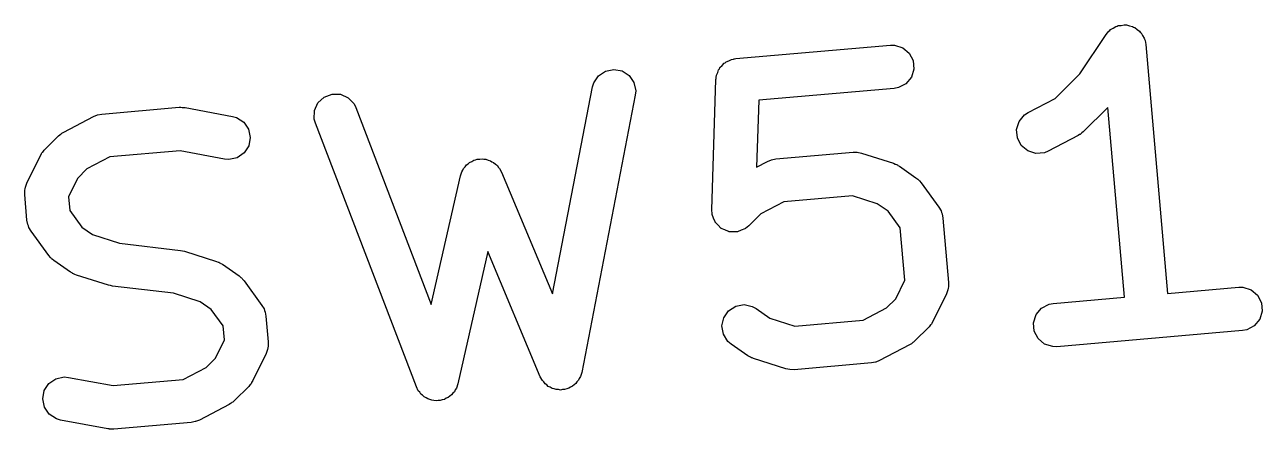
# Model space of a CAD drawing. Extents: x 2.5 to 13.9, y -9.4 to -3.9.
# Drawn here: x 11.8904 to 12.1182, y -4.6991 to -4.6246 of the extents above; entities that cross this region are included whole.
import ezdxf

# ---------------------------------------------------------------- set-up
doc = ezdxf.new("R2010")
doc.units = 0
doc.header["$MEASUREMENT"] = 0
doc.layers.add('BLACK', color=7, linetype='CONTINUOUS')

msp = doc.modelspace()

# ---------------------------------------------------------------- linework, layer by layer
at = {"layer": 'BLACK', "linetype": 'CONTINUOUS'}
for p, q in [((12.08466, -4.63369), (12.0895, -4.62642)), ((12.0895, -4.62642), (12.09, -4.62581)), ((12.09, -4.62581), (12.09019, -4.62569)), ((12.09019, -4.62569), (12.09033, -4.62551)), ((12.09033, -4.62551), (12.09083, -4.62525)), ((12.09083, -4.62525), (12.0913, -4.62494)), ((12.0913, -4.62494), (12.09152, -4.6249)), ((12.09152, -4.6249), (12.09171, -4.62479)), ((12.09171, -4.62479), (12.09227, -4.62475)), ((12.09227, -4.62475), (12.09283, -4.62463)), ((12.09283, -4.62463), (12.09305, -4.62468)), ((12.09305, -4.62468), (12.09327, -4.62466)), ((12.09327, -4.62466), (12.09381, -4.62483)), ((12.09381, -4.62483), (12.09436, -4.62494)), ((12.09436, -4.62494), (12.09454, -4.62506)), ((12.09454, -4.62506), (12.09476, -4.62513)), ((12.09476, -4.62513), (12.09519, -4.62549)), ((12.09519, -4.62549), (12.09566, -4.6258)), ((12.09566, -4.6258), (12.09578, -4.62599)), ((12.09578, -4.62599), (12.09595, -4.62613)), ((12.09595, -4.62613), (12.09621, -4.62663)), ((12.09621, -4.62663), (12.09653, -4.6271)), ((12.02133, -4.63088), (12.04979, -4.62838)), ((12.04979, -4.62838), (12.05057, -4.62839)), ((12.05057, -4.62839), (12.05206, -4.62886)), ((12.05206, -4.62886), (12.05326, -4.62987)), ((12.09653, -4.6271), (12.09657, -4.62732)), ((12.09657, -4.62732), (12.09667, -4.62752)), ((12.09667, -4.62752), (12.09682, -4.62829)), ((12.09682, -4.62829), (12.10083, -4.67411)), ((12.01956, -4.63146), (12.02007, -4.63127)), ((12.02007, -4.63127), (12.02056, -4.63102)), ((12.02056, -4.63102), (12.02092, -4.63095)), ((12.02092, -4.63095), (12.02102, -4.63091)), ((12.02102, -4.63091), (12.02111, -4.63092)), ((12.02111, -4.63092), (12.02133, -4.63088)), ((12.05326, -4.62987), (12.05398, -4.63125)), ((12.05398, -4.63125), (12.05412, -4.63281)), ((11.99606, -4.63404), (11.99736, -4.63316)), ((11.99736, -4.63316), (11.99889, -4.63285)), ((11.99889, -4.63285), (12.00042, -4.63315)), ((12.00042, -4.63315), (12.00172, -4.63401)), ((12.01778, -4.63395), (12.01801, -4.63346)), ((12.01801, -4.63346), (12.01817, -4.63294)), ((12.01817, -4.63294), (12.01832, -4.63275)), ((12.01832, -4.63275), (12.01842, -4.63253)), ((12.01842, -4.63253), (12.01882, -4.63216)), ((12.01882, -4.63216), (12.01917, -4.63174)), ((12.01917, -4.63174), (12.01939, -4.63163)), ((12.01939, -4.63163), (12.01956, -4.63146)), ((12.05412, -4.63281), (12.05365, -4.63429)), ((11.99498, -4.63609), (11.9952, -4.63534)), ((11.9952, -4.63534), (11.99606, -4.63404)), ((12.00172, -4.63401), (12.00259, -4.6353)), ((12.00259, -4.6353), (12.00291, -4.63683)), ((12.01691, -4.6587), (12.01768, -4.63473)), ((12.01768, -4.63473), (12.01771, -4.63451)), ((12.0177, -4.63442), (12.01773, -4.63432)), ((12.01771, -4.63451), (12.0177, -4.63442)), ((12.01773, -4.63432), (12.01778, -4.63395)), ((12.05264, -4.63549), (12.05126, -4.63621)), ((12.05365, -4.63429), (12.05264, -4.63549)), ((12.0801, -4.63823), (12.08466, -4.63369)), ((11.94441, -4.63902), (11.94554, -4.63795)), ((11.94554, -4.63795), (11.947, -4.63739)), ((11.947, -4.63739), (11.94856, -4.63743)), ((11.94856, -4.63743), (11.94999, -4.63807)), ((11.94999, -4.63807), (11.95106, -4.6392)), ((11.98761, -4.67418), (11.99498, -4.63609)), ((12.00283, -4.63761), (11.99296, -4.68867)), ((12.00291, -4.63683), (12.00283, -4.63761)), ((12.05049, -4.63635), (12.02556, -4.63854)), ((12.05126, -4.63621), (12.05049, -4.63635)), ((11.90463, -4.64108), (11.91886, -4.63984)), ((11.91886, -4.63984), (11.91908, -4.63984)), ((11.91908, -4.63984), (11.91916, -4.63982)), ((11.91916, -4.63982), (11.9194, -4.63985)), ((11.9194, -4.63985), (11.91965, -4.63985)), ((11.91965, -4.63985), (11.91973, -4.63987)), ((11.91973, -4.63987), (11.91994, -4.63989)), ((11.91994, -4.63989), (11.92869, -4.64152)), ((11.94377, -4.64045), (11.94441, -4.63902)), ((11.95106, -4.6392), (11.95141, -4.6399)), ((11.95141, -4.6399), (11.96528, -4.67613)), ((12.02556, -4.63854), (12.02516, -4.65084)), ((12.07515, -4.64082), (12.0801, -4.63823)), ((12.0898, -4.63986), (12.0853, -4.64433)), ((12.09286, -4.67481), (12.0898, -4.63986)), ((11.89764, -4.6444), (11.90312, -4.64153)), ((11.90312, -4.64153), (11.90385, -4.64123)), ((11.90385, -4.64123), (11.90386, -4.64123)), ((11.90386, -4.64123), (11.90463, -4.64108)), ((11.90386, -4.64123), (11.90386, -4.64123)), ((11.92869, -4.64152), (11.92944, -4.64173)), ((11.92944, -4.64173), (11.93075, -4.64259)), ((11.93075, -4.64259), (11.93163, -4.64387)), ((11.94373, -4.64201), (11.94377, -4.64045)), ((11.94394, -4.64276), (11.94373, -4.64201)), ((12.07302, -4.64393), (12.07349, -4.64244)), ((12.07349, -4.64244), (12.07449, -4.64125)), ((12.07449, -4.64125), (12.07515, -4.64082)), ((11.89668, -4.6451), (11.89692, -4.6449)), ((11.89692, -4.6449), (11.89698, -4.64483)), ((11.89698, -4.64483), (11.89714, -4.64472)), ((11.89714, -4.64472), (11.89728, -4.64461)), ((11.89728, -4.64461), (11.89738, -4.64457)), ((11.89738, -4.64457), (11.89764, -4.6444)), ((11.93163, -4.64387), (11.93196, -4.6454)), ((11.96253, -4.69133), (11.94394, -4.64276)), ((12.07316, -4.64549), (12.07302, -4.64393)), ((12.0846, -4.64486), (12.08434, -4.64503)), ((12.0847, -4.64482), (12.0846, -4.64486)), ((12.08484, -4.64471), (12.0847, -4.64482)), ((12.085, -4.6446), (12.08484, -4.64471)), ((12.08506, -4.64453), (12.085, -4.6446)), ((12.0853, -4.64433), (12.08506, -4.64453)), ((11.89404, -4.64772), (11.89668, -4.6451)), ((11.93167, -4.64693), (11.93082, -4.64824)), ((11.93196, -4.6454), (11.93167, -4.64693)), ((12.07389, -4.64687), (12.07316, -4.64549)), ((12.07508, -4.64787), (12.07389, -4.64687)), ((12.08434, -4.64503), (12.07886, -4.6479)), ((11.89083, -4.6538), (11.89326, -4.64881)), ((11.89326, -4.64881), (11.8935, -4.64842)), ((11.8935, -4.64842), (11.89354, -4.64833)), ((11.89354, -4.64833), (11.89361, -4.64824)), ((11.89361, -4.64824), (11.89367, -4.64814)), ((11.89367, -4.64814), (11.89375, -4.64807)), ((11.89375, -4.64807), (11.89404, -4.64772)), ((11.90613, -4.64898), (11.90188, -4.6512)), ((11.91902, -4.64786), (11.90613, -4.64898)), ((11.92723, -4.64938), (11.91902, -4.64786)), ((11.92801, -4.64945), (11.92723, -4.64938)), ((11.92953, -4.64913), (11.92801, -4.64945)), ((11.93082, -4.64824), (11.92953, -4.64913)), ((11.97343, -4.64953), (11.97374, -4.6494)), ((11.97374, -4.6494), (11.97419, -4.6494)), ((11.97419, -4.6494), (11.97464, -4.64933)), ((11.97464, -4.64933), (11.97496, -4.6494)), ((11.97496, -4.6494), (11.9753, -4.6494)), ((11.9753, -4.6494), (11.97572, -4.64957)), ((12.02717, -4.64979), (12.0279, -4.6495)), ((12.0279, -4.6495), (12.02791, -4.6495)), ((12.02791, -4.6495), (12.02868, -4.64935)), ((12.02791, -4.6495), (12.02791, -4.6495)), ((12.02868, -4.64935), (12.04291, -4.64811)), ((12.04291, -4.64811), (12.0437, -4.64812)), ((12.0437, -4.64812), (12.0437, -4.64812)), ((12.0437, -4.64812), (12.0437, -4.64812)), ((12.0437, -4.64812), (12.04447, -4.64828)), ((12.04447, -4.64828), (12.05037, -4.65015)), ((12.07657, -4.64834), (12.07508, -4.64787)), ((12.07813, -4.6482), (12.07657, -4.64834)), ((12.07886, -4.6479), (12.07813, -4.6482)), ((11.90188, -4.6512), (11.90016, -4.65292)), ((11.97063, -4.65244), (11.97088, -4.6517)), ((11.97088, -4.6517), (11.97107, -4.65143)), ((11.97107, -4.65143), (11.9712, -4.65112)), ((11.9712, -4.65112), (11.97152, -4.65079)), ((11.97152, -4.65079), (11.97178, -4.65042)), ((11.97178, -4.65042), (11.97206, -4.65025)), ((11.97206, -4.65025), (11.9723, -4.65001)), ((11.9723, -4.65001), (11.97272, -4.64983)), ((11.97272, -4.64983), (11.9731, -4.64959)), ((11.9731, -4.64959), (11.97343, -4.64953)), ((11.97572, -4.64957), (11.97616, -4.64967)), ((11.97616, -4.64967), (11.97643, -4.64986)), ((11.97643, -4.64986), (11.97674, -4.64999)), ((11.97674, -4.64999), (11.97707, -4.65031)), ((11.97707, -4.65031), (11.97744, -4.65057)), ((11.97744, -4.65057), (11.97761, -4.65085)), ((11.97761, -4.65085), (11.97785, -4.65109)), ((11.97785, -4.65109), (11.97822, -4.65178)), ((11.97822, -4.65178), (11.98761, -4.67418)), ((12.02516, -4.65084), (12.02717, -4.64979)), ((12.05037, -4.65015), (12.05066, -4.65028)), ((12.05066, -4.65028), (12.05076, -4.6503)), ((12.05076, -4.6503), (12.05092, -4.65039)), ((12.05092, -4.65039), (12.05109, -4.65046)), ((12.05109, -4.65046), (12.05117, -4.65053)), ((12.05117, -4.65053), (12.05144, -4.65068)), ((12.05144, -4.65068), (12.0545, -4.6528)), ((11.89056, -4.65454), (11.89083, -4.6538)), ((11.90016, -4.65292), (11.89851, -4.65631)), ((11.96528, -4.67613), (11.97063, -4.65244)), ((12.0545, -4.6528), (12.05484, -4.6531)), ((12.05484, -4.6531), (12.05493, -4.65315)), ((12.05493, -4.65315), (12.05501, -4.65324)), ((12.05501, -4.65324), (12.05509, -4.65331)), ((12.05509, -4.65331), (12.05515, -4.6534)), ((12.05515, -4.6534), (12.05545, -4.65374)), ((12.05545, -4.65374), (12.05871, -4.65823)), ((11.89044, -4.6559), (11.89045, -4.65512)), ((11.89085, -4.66065), (11.89044, -4.6559)), ((11.89045, -4.65512), (11.89054, -4.65483)), ((11.89054, -4.65483), (11.89056, -4.65454)), ((11.89851, -4.65631), (11.89873, -4.65884)), ((12.04281, -4.65615), (12.03017, -4.65725)), ((12.04737, -4.6576), (12.04281, -4.65615)), ((12.03017, -4.65725), (12.02593, -4.65947)), ((12.04937, -4.65899), (12.04737, -4.6576)), ((12.05871, -4.65823), (12.05911, -4.65891)), ((11.891, -4.66142), (11.89085, -4.66065)), ((11.89873, -4.65884), (11.90094, -4.66189)), ((12.01696, -4.65948), (12.01691, -4.6587)), ((12.01698, -4.65954), (12.01696, -4.65948)), ((12.01698, -4.65959), (12.01698, -4.65954)), ((12.01725, -4.66026), (12.01698, -4.65959)), ((12.01751, -4.66094), (12.01725, -4.66026)), ((12.02593, -4.65947), (12.02372, -4.66167)), ((12.05159, -4.66204), (12.04937, -4.65899)), ((12.05911, -4.65891), (12.05918, -4.6592)), ((12.05918, -4.6592), (12.05932, -4.65946)), ((12.05932, -4.65946), (12.05946, -4.66023)), ((12.05946, -4.66023), (12.0605, -4.67209)), ((11.89114, -4.66168), (11.891, -4.66142)), ((11.89121, -4.66197), (11.89114, -4.66168)), ((11.8916, -4.66265), (11.89121, -4.66197)), ((11.89486, -4.66714), (11.8916, -4.66265)), ((11.90094, -4.66189), (11.90294, -4.66329)), ((12.01755, -4.66098), (12.01751, -4.66094)), ((12.01757, -4.66104), (12.01755, -4.66098)), ((12.01808, -4.66155), (12.01757, -4.66104)), ((12.01858, -4.66208), (12.01808, -4.66155)), ((12.01863, -4.6621), (12.01858, -4.66208)), ((12.01867, -4.66215), (12.01863, -4.6621)), ((12.01934, -4.66243), (12.01867, -4.66215)), ((12.02, -4.66272), (12.01934, -4.66243)), ((12.02006, -4.66273), (12.02, -4.66272)), ((12.02011, -4.66275), (12.02006, -4.66273)), ((12.02083, -4.66275), (12.02011, -4.66275)), ((12.02156, -4.66277), (12.02083, -4.66275)), ((12.02161, -4.66275), (12.02156, -4.66277)), ((12.02167, -4.66275), (12.02161, -4.66275)), ((12.02234, -4.66248), (12.02167, -4.66275)), ((12.02302, -4.66222), (12.02234, -4.66248)), ((12.02306, -4.66218), (12.02302, -4.66222)), ((12.02312, -4.66216), (12.02306, -4.66218)), ((12.02372, -4.66167), (12.02312, -4.66216)), ((12.05243, -4.67169), (12.05159, -4.66204)), ((11.90294, -4.66329), (11.9079, -4.66486)), ((11.9079, -4.66486), (11.91912, -4.66619)), ((11.89517, -4.66748), (11.89486, -4.66714)), ((11.89522, -4.66757), (11.89517, -4.66748)), ((11.89531, -4.66764), (11.89522, -4.66757)), ((11.89538, -4.66773), (11.89531, -4.66764)), ((11.89547, -4.66778), (11.89538, -4.66773)), ((11.91912, -4.66619), (11.91949, -4.66627)), ((11.91949, -4.66627), (11.91986, -4.66635)), ((11.91986, -4.66635), (11.92576, -4.66823)), ((11.97568, -4.6664), (11.97016, -4.69078)), ((11.98534, -4.68945), (11.97568, -4.6664)), ((11.89582, -4.66808), (11.89547, -4.66778)), ((11.89887, -4.6702), (11.89582, -4.66808)), ((11.92576, -4.66823), (11.92605, -4.66835)), ((11.92605, -4.66835), (11.92615, -4.66837)), ((11.92615, -4.66837), (11.92631, -4.66846)), ((11.92631, -4.66846), (11.92648, -4.66854)), ((11.92648, -4.66854), (11.92656, -4.6686)), ((11.92656, -4.6686), (11.92683, -4.66875)), ((11.92683, -4.66875), (11.92988, -4.67088)), ((11.89915, -4.67035), (11.89887, -4.6702)), ((11.89922, -4.67042), (11.89915, -4.67035)), ((11.89939, -4.67049), (11.89922, -4.67042)), ((11.89956, -4.67058), (11.89939, -4.67049)), ((11.89965, -4.6706), (11.89956, -4.67058)), ((11.89994, -4.67073), (11.89965, -4.6706)), ((11.90584, -4.6726), (11.89994, -4.67073)), ((11.92988, -4.67088), (11.93023, -4.67117)), ((11.93023, -4.67117), (11.93032, -4.67123)), ((11.93032, -4.67123), (11.93039, -4.67131)), ((11.93039, -4.67131), (11.93048, -4.67139)), ((11.93048, -4.67139), (11.93054, -4.67147)), ((11.93054, -4.67147), (11.93084, -4.67181)), ((11.93084, -4.67181), (11.9341, -4.67631)), ((12.05078, -4.67508), (12.05243, -4.67169)), ((12.0605, -4.67209), (12.06049, -4.67288)), ((11.90621, -4.67268), (11.90584, -4.6726)), ((11.90658, -4.67276), (11.90621, -4.67268)), ((11.9178, -4.67409), (11.90658, -4.67276)), ((11.92276, -4.67567), (11.9178, -4.67409)), ((12.06011, -4.67419), (12.05768, -4.67919)), ((12.06038, -4.67346), (12.06011, -4.67419)), ((12.0604, -4.67316), (12.06038, -4.67346)), ((12.06049, -4.67288), (12.0604, -4.67316)), ((12.10083, -4.67411), (12.11392, -4.67297)), ((12.11392, -4.67297), (12.1147, -4.67297)), ((12.1147, -4.67297), (12.11619, -4.67344)), ((12.11619, -4.67344), (12.11739, -4.67445)), ((12.11739, -4.67445), (12.11811, -4.67583)), ((11.92476, -4.67706), (11.92276, -4.67567)), ((11.9341, -4.67631), (11.9345, -4.67698)), ((12.02, -4.67729), (12.02131, -4.67645)), ((12.02131, -4.67645), (12.02285, -4.67618)), ((12.02285, -4.67618), (12.02437, -4.67651)), ((12.02437, -4.67651), (12.02506, -4.67689)), ((12.04481, -4.67901), (12.04905, -4.67679)), ((12.04905, -4.67679), (12.05078, -4.67508)), ((12.07661, -4.67801), (12.07761, -4.67682)), ((12.07761, -4.67682), (12.07899, -4.6761)), ((12.07899, -4.6761), (12.07976, -4.67595)), ((12.07976, -4.67595), (12.09286, -4.67481)), ((12.11811, -4.67583), (12.11824, -4.67739)), ((11.92697, -4.68011), (11.92476, -4.67706)), ((11.9345, -4.67698), (11.93457, -4.67727)), ((11.93457, -4.67727), (11.9347, -4.67754)), ((11.9347, -4.67754), (11.93485, -4.67831)), ((11.93485, -4.67831), (11.93526, -4.68305)), ((12.01877, -4.6801), (12.01911, -4.67858)), ((12.01911, -4.67858), (12.02, -4.67729)), ((12.02506, -4.67689), (12.02761, -4.67867)), ((12.02761, -4.67867), (12.03218, -4.68012)), ((12.03218, -4.68012), (12.04481, -4.67901)), ((12.07614, -4.6795), (12.07661, -4.67801)), ((12.11778, -4.67887), (12.11677, -4.68007)), ((12.11824, -4.67739), (12.11778, -4.67887)), ((11.9272, -4.68264), (11.92697, -4.68011)), ((12.01905, -4.68164), (12.01877, -4.6801)), ((12.0569, -4.68027), (12.05426, -4.68289)), ((12.05719, -4.67992), (12.0569, -4.68027)), ((12.05727, -4.67985), (12.05719, -4.67992)), ((12.05733, -4.67976), (12.05727, -4.67985)), ((12.0574, -4.67967), (12.05733, -4.67976)), ((12.05744, -4.67957), (12.0574, -4.67967)), ((12.05768, -4.67919), (12.05744, -4.67957)), ((12.07627, -4.68106), (12.07614, -4.6795)), ((12.07699, -4.68244), (12.07627, -4.68106)), ((12.11462, -4.68093), (12.08046, -4.68392)), ((12.11539, -4.68079), (12.11462, -4.68093)), ((12.11677, -4.68007), (12.11539, -4.68079)), ((11.92555, -4.68603), (11.9272, -4.68264)), ((11.93526, -4.68305), (11.93525, -4.68383)), ((12.01989, -4.68295), (12.01905, -4.68164)), ((12.02049, -4.68346), (12.01989, -4.68295)), ((12.02354, -4.68558), (12.02049, -4.68346)), ((12.0533, -4.6836), (12.04781, -4.68647)), ((12.05356, -4.68343), (12.0533, -4.6836)), ((12.05365, -4.68339), (12.05356, -4.68343)), ((12.0538, -4.68327), (12.05365, -4.68339)), ((12.05395, -4.68317), (12.0538, -4.68327)), ((12.05402, -4.68309), (12.05395, -4.68317)), ((12.05426, -4.68289), (12.05402, -4.68309)), ((12.07819, -4.68345), (12.07699, -4.68244)), ((12.07968, -4.68391), (12.07819, -4.68345)), ((11.93487, -4.68515), (11.93244, -4.69014)), ((11.93515, -4.68442), (11.93487, -4.68515)), ((11.93516, -4.68412), (11.93515, -4.68442)), ((11.93525, -4.68383), (11.93516, -4.68412)), ((12.02382, -4.68574), (12.02354, -4.68558)), ((12.0239, -4.6858), (12.02382, -4.68574)), ((12.02407, -4.68587), (12.0239, -4.6858)), ((12.02423, -4.68596), (12.02407, -4.68587)), ((12.08046, -4.68392), (12.07968, -4.68391)), ((11.91958, -4.68997), (11.92382, -4.68775)), ((11.92382, -4.68775), (11.92555, -4.68603)), ((12.02433, -4.68599), (12.02423, -4.68596)), ((12.02462, -4.68611), (12.02433, -4.68599)), ((12.03052, -4.68798), (12.02462, -4.68611)), ((12.03128, -4.68815), (12.03052, -4.68798)), ((12.03129, -4.68815), (12.03128, -4.68815)), ((12.03208, -4.68816), (12.03129, -4.68815)), ((12.03129, -4.68815), (12.03129, -4.68815)), ((12.04631, -4.68691), (12.03208, -4.68816)), ((12.04708, -4.68677), (12.04631, -4.68691)), ((12.04709, -4.68676), (12.04708, -4.68676)), ((12.04708, -4.68676), (12.04708, -4.68677)), ((12.04781, -4.68647), (12.04709, -4.68676)), ((11.89488, -4.69071), (11.89617, -4.68983)), ((11.89617, -4.68983), (11.89769, -4.6895)), ((11.89769, -4.6895), (11.89848, -4.68957)), ((11.89848, -4.68957), (11.90669, -4.6911)), ((11.90669, -4.6911), (11.91958, -4.68997)), ((11.93244, -4.69014), (11.9322, -4.69053)), ((11.98535, -4.68946), (11.98534, -4.68945)), ((11.98572, -4.69014), (11.98535, -4.68946)), ((11.98535, -4.68946), (11.98535, -4.68946)), ((11.98535, -4.68946), (11.98535, -4.68946)), ((11.986, -4.69042), (11.98572, -4.69014)), ((11.98622, -4.69075), (11.986, -4.69042)), ((11.99209, -4.69039), (11.99188, -4.69072)), ((11.99237, -4.69011), (11.99209, -4.69039)), ((11.99252, -4.68975), (11.99237, -4.69011)), ((11.99274, -4.68942), (11.99252, -4.68975)), ((11.99296, -4.68867), (11.99274, -4.68942)), ((11.99296, -4.68867), (11.99296, -4.68867)), ((11.99296, -4.68867), (11.99296, -4.68867)), ((11.99296, -4.68867), (11.99296, -4.68867)), ((11.89374, -4.69355), (11.89403, -4.69202)), ((11.89403, -4.69202), (11.89488, -4.69071)), ((11.93166, -4.69123), (11.92903, -4.69385)), ((11.93195, -4.69088), (11.93166, -4.69123)), ((11.93203, -4.69081), (11.93195, -4.69088)), ((11.93209, -4.69071), (11.93203, -4.69081)), ((11.93216, -4.69063), (11.93209, -4.69071)), ((11.9322, -4.69053), (11.93216, -4.69063)), ((11.96253, -4.69134), (11.96253, -4.69133)), ((11.96253, -4.69133), (11.96253, -4.69133)), ((11.96253, -4.69133), (11.96253, -4.69133)), ((11.96288, -4.69203), (11.96253, -4.69134)), ((11.96315, -4.69232), (11.96288, -4.69203)), ((11.96336, -4.69265), (11.96315, -4.69232)), ((11.96368, -4.69288), (11.96336, -4.69265)), ((11.96924, -4.69248), (11.96902, -4.6928)), ((11.96953, -4.69221), (11.96924, -4.69248)), ((11.96969, -4.69185), (11.96953, -4.69221)), ((11.96992, -4.69153), (11.96969, -4.69185)), ((11.97016, -4.69079), (11.96992, -4.69153)), ((11.97016, -4.69078), (11.97016, -4.69078)), ((11.97016, -4.69078), (11.97016, -4.69079)), ((11.97016, -4.69079), (11.97016, -4.69079)), ((11.98655, -4.69097), (11.98622, -4.69075)), ((11.98682, -4.69124), (11.98655, -4.69097)), ((11.98719, -4.69139), (11.98682, -4.69124)), ((11.98752, -4.69161), (11.98719, -4.69139)), ((11.98791, -4.69168), (11.98752, -4.69161)), ((11.98827, -4.69183), (11.98791, -4.69168)), ((11.98867, -4.69183), (11.98827, -4.69183)), ((11.98905, -4.69191), (11.98867, -4.69183)), ((11.98944, -4.69183), (11.98905, -4.69191)), ((11.98983, -4.69183), (11.98944, -4.69183)), ((11.9902, -4.69167), (11.98983, -4.69183)), ((11.99058, -4.69159), (11.9902, -4.69167)), ((11.99091, -4.69137), (11.99058, -4.69159)), ((11.99127, -4.69122), (11.99091, -4.69137)), ((11.99155, -4.69094), (11.99127, -4.69122)), ((11.99188, -4.69072), (11.99155, -4.69094)), ((11.89407, -4.69508), (11.89374, -4.69355)), ((11.92806, -4.69456), (11.92258, -4.69743)), ((11.92832, -4.69439), (11.92806, -4.69456)), ((11.92842, -4.69435), (11.92832, -4.69439)), ((11.92856, -4.69423), (11.92842, -4.69435)), ((11.92872, -4.69413), (11.92856, -4.69423)), ((11.92878, -4.69405), (11.92872, -4.69413)), ((11.92903, -4.69385), (11.92878, -4.69405)), ((11.96395, -4.69316), (11.96368, -4.69288)), ((11.96431, -4.69332), (11.96395, -4.69316)), ((11.96464, -4.69355), (11.96431, -4.69332)), ((11.96502, -4.69364), (11.96464, -4.69355)), ((11.96538, -4.6938), (11.96502, -4.69364)), ((11.96577, -4.69381), (11.96538, -4.6938)), ((11.96616, -4.6939), (11.96577, -4.69381)), ((11.96654, -4.69383), (11.96616, -4.6939)), ((11.96694, -4.69384), (11.96654, -4.69383)), ((11.96731, -4.6937), (11.96694, -4.69384)), ((11.9677, -4.69363), (11.96731, -4.6937)), ((11.96803, -4.69342), (11.9677, -4.69363)), ((11.96839, -4.69328), (11.96803, -4.69342)), ((11.96868, -4.69301), (11.96839, -4.69328)), ((11.96902, -4.6928), (11.96868, -4.69301)), ((11.89495, -4.69637), (11.89407, -4.69508)), ((11.89626, -4.69722), (11.89495, -4.69637)), ((11.89701, -4.69744), (11.89626, -4.69722)), ((11.90576, -4.69906), (11.89701, -4.69744)), ((11.90598, -4.69908), (11.90576, -4.69906)), ((11.90606, -4.6991), (11.90598, -4.69908)), ((11.9063, -4.69911), (11.90606, -4.6991)), ((11.90654, -4.69913), (11.9063, -4.69911)), ((11.90662, -4.69911), (11.90654, -4.69913)), ((11.90684, -4.69911), (11.90662, -4.69911)), ((11.92107, -4.69787), (11.90684, -4.69911)), ((11.92184, -4.69772), (11.92107, -4.69787)), ((11.92185, -4.69772), (11.92184, -4.69772)), ((11.92258, -4.69743), (11.92185, -4.69772)), ((11.92185, -4.69772), (11.92185, -4.69772))]:
    msp.add_line(p, q, dxfattribs=at)

doc.saveas('drawing.dxf')
